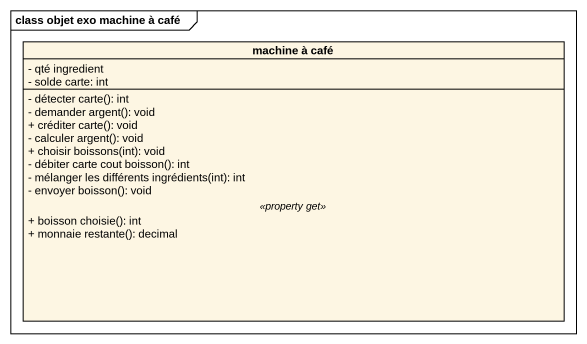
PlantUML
@startuml
mainframe class objet exo machine à café
hide circle
hide empty members
skinparam classAttributeIconSize 0
class "machine à café" as machine_à_café {
  - qté ingredient
  - solde carte: int
  --
  - détecter carte(): int
  - demander argent(): void
  + créditer carte(): void
  - calculer argent(): void
  + choisir boissons(int): void
  - débiter carte cout boisson(): int
  - mélanger les différents ingrédients(int): int
  - envoyer boisson(): void
  .. <<property get>> ..
  + boisson choisie(): int
  + monnaie restante(): decimal
}
@enduml
